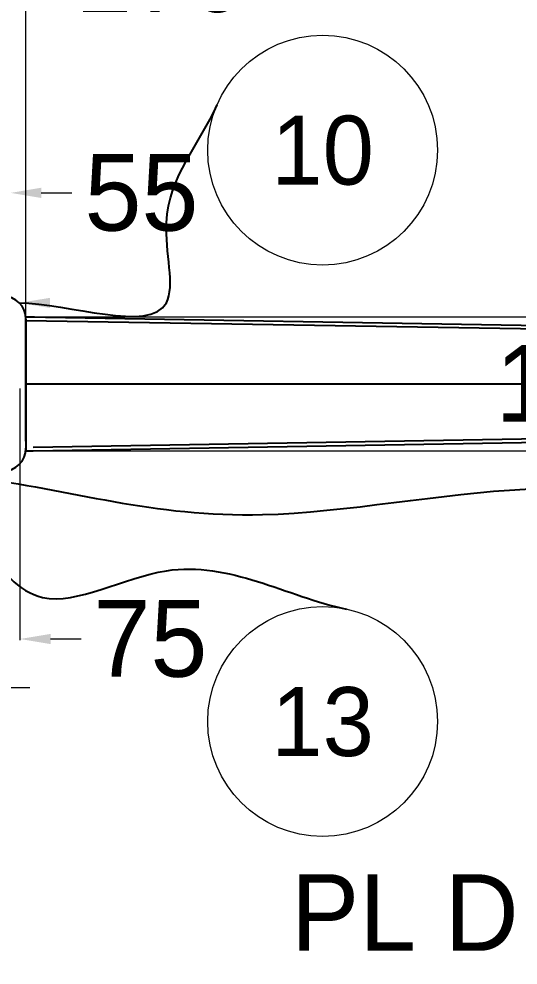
# Model space of a CAD drawing. Header units: centimetres. Extents: x 14 to 66415, y 14 to 43040.
# Drawn here: x 23751 to 25055, y 36318 to 38788 of the extents above; entities that cross this region are included whole.
import ezdxf
from ezdxf.enums import TextEntityAlignment as Align

# ---------------------------------------------------------------- set-up
doc = ezdxf.new("R2010")
doc.units = ezdxf.units.CM
doc.header["$LTSCALE"] = 10
doc.header["$MEASUREMENT"] = 0
doc.layers.get('DEFPOINTS').update_dxf_attribs({"color": 2, "linetype": 'CONTINUOUS'})
for name, color, linetype in [('ACERO1', 144, 'CONTINUOUS'), ('DIMENCIONES', 252, 'CONTINUOUS'), ('EXTERNO', 131, 'CONTINUOUS'), ('TEXT', 7, 'CONTINUOUS'), ('TEXTOS', 7, 'CONTINUOUS')]:
    doc.layers.add(name, color=color, linetype=linetype)
doc.styles.get("Standard").update_dxf_attribs({"font": ''})
doc.styles.get('Standard').set_extended_font_data('Zurich Ex BT')
doc.dimstyles.get("Standard").update_dxf_attribs({"dimtxt": 200, "dimasz": 80, "dimexe": 3, "dimexo": 10, "dimgap": 0.09, "dimtad": 0, "dimtih": 1, "dimtoh": 1, "dimzin": 0, "dimdsep": 46, "dimtxsty": 'Standard', "dimcen": 0.09, "dimclrd": 256, "dimclre": 256, "dimclrt": 256, "dimadec": 0, "dimazin": 0, "dimtfac": 1, "dimtofl": 0, "dimtmove": 0, "dimatfit": 3, "dimfxl": 0, "dimtolj": 1, "dimtzin": 0, "dimlwd": 0, "dimlwe": 0, "dimarcsym": 0})

# ---------------------------------------------------------------- blocks, each defined once
blk = doc.blocks.new('*D114')
at = {"layer": 'DEFPOINTS', "color": 0}
for p in [(23729.7, 38334.1), (23619.7, 38064.5), (23729.7, 37836)]:
    blk.add_point(p, dxfattribs=at)
at = {"layer": 'DIMENCIONES', "lineweight": 0}
for p, q in [((23539.7, 38334.1), (23459.7, 38334.1)), ((23619.7, 38074.5), (23619.7, 38337.1)), ((23729.7, 37846), (23729.7, 38337.1)), ((23809.7, 38334.1), (23889.7, 38334.1))]:
    blk.add_line(p, q, dxfattribs=at)
at = {"layer": 'DIMENCIONES'}
for points in [[(23539.7, 38347.5), (23539.7, 38320.8), (23619.7, 38334.1)], [(23809.7, 38347.5), (23809.7, 38320.8), (23729.7, 38334.1)]]:
    blk.add_solid(points, dxfattribs=at)
at = {"layer": 'DIMENCIONES', "insert": (24071.4, 38334.1), "char_height": 200, "attachment_point": 5}
blk.add_mtext('\\A1;55', dxfattribs=at)
blk = doc.blocks.new('*D115')
at = {"layer": 'DEFPOINTS', "color": 0}
for p in [(23754.2, 37833.2), (23604.2, 37642.4), (23604.2, 37169.5)]:
    blk.add_point(p, dxfattribs=at)
at = {"layer": 'DIMENCIONES', "lineweight": 0}
for p, q in [((23754.2, 37823.2), (23754.2, 37166.5)), ((23604.2, 37632.4), (23604.2, 37166.5)), ((23524.2, 37169.5), (23444.2, 37169.5)), ((23834.2, 37169.5), (23914.2, 37169.5))]:
    blk.add_line(p, q, dxfattribs=at)
at = {"layer": 'DIMENCIONES'}
for points in [[(23524.2, 37182.8), (23524.2, 37156.2), (23604.2, 37169.5)], [(23834.2, 37182.8), (23834.2, 37156.2), (23754.2, 37169.5)]]:
    blk.add_solid(points, dxfattribs=at)
at = {"layer": 'DIMENCIONES', "insert": (24094.7, 37169.5), "char_height": 200, "attachment_point": 5}
blk.add_mtext('\\A1;75', dxfattribs=at)
blk = doc.blocks.new('*D116')
at = {"layer": 'DEFPOINTS', "color": 0}
for p in [(23549.7, 37605), (23619.7, 37605), (23549.7, 37042.8)]:
    blk.add_point(p, dxfattribs=at)
at = {"layer": 'DIMENCIONES', "lineweight": 0}
for p, q in [((23549.7, 37595), (23549.7, 37039.8)), ((23619.7, 37595), (23619.7, 37039.8)), ((23469.7, 37042.8), (23389.7, 37042.8)), ((23699.7, 37042.8), (23779.7, 37042.8))]:
    blk.add_line(p, q, dxfattribs=at)
at = {"layer": 'DIMENCIONES'}
for points in [[(23469.7, 37056.1), (23469.7, 37029.4), (23549.7, 37042.8)], [(23699.7, 37056.1), (23699.7, 37029.4), (23619.7, 37042.8)]]:
    blk.add_solid(points, dxfattribs=at)
at = {"layer": 'DIMENCIONES', "insert": (23206.2, 37042.8), "char_height": 200, "attachment_point": 5}
blk.add_mtext('\\A1;35', dxfattribs=at)
blk = doc.blocks.new('*D118')
at = {"layer": 'DEFPOINTS', "color": 0}
for p in [(23769.7, 38010.8), (23769.7, 37660.8), (25218.5, 37660.8)]:
    blk.add_point(p, dxfattribs=at)
at = {"layer": 'DIMENCIONES', "lineweight": 0}
for p, q in [((25218.5, 38090.8), (25218.5, 38170.8)), ((23779.7, 38010.8), (25221.5, 38010.8)), ((23779.7, 37660.8), (25221.5, 37660.8)), ((25218.5, 37580.8), (25218.5, 37500.8))]:
    blk.add_line(p, q, dxfattribs=at)
at = {"layer": 'DIMENCIONES'}
for points in [[(25205.2, 38090.8), (25231.9, 38090.8), (25218.5, 38010.8)], [(25205.2, 37580.8), (25231.9, 37580.8), (25218.5, 37660.8)]]:
    blk.add_solid(points, dxfattribs=at)
at = {"layer": 'DIMENCIONES', "insert": (25218.5, 37835.8), "char_height": 200, "attachment_point": 5}
blk.add_mtext('\\A1;175', dxfattribs=at)
blk = doc.blocks.new('*D119')
at = {"layer": 'DEFPOINTS', "color": 0}
for p in [(23769.7, 38905), (23429.7, 37835.8), (23769.7, 37835.8)]:
    blk.add_point(p, dxfattribs=at)
at = {"layer": 'DIMENCIONES', "lineweight": 0}
for p, q in [((23429.7, 37845.8), (23429.7, 38908)), ((23509.7, 38905), (23689.7, 38905)), ((23769.7, 37845.8), (23769.7, 38908)), ((23769.7, 38905), (23849.7, 38905))]:
    blk.add_line(p, q, dxfattribs=at)
at = {"layer": 'DIMENCIONES'}
for points in [[(23509.7, 38918.3), (23509.7, 38891.6), (23429.7, 38905)], [(23689.7, 38918.3), (23689.7, 38891.6), (23769.7, 38905)]]:
    blk.add_solid(points, dxfattribs=at)
at = {"layer": 'DIMENCIONES', "insert": (24121, 38905), "char_height": 200, "attachment_point": 5}
blk.add_mtext('\\A1;170', dxfattribs=at)
blk = doc.blocks.new('*D121')
at = {"layer": 'DEFPOINTS', "color": 0}
for p in [(23769.7, 38905), (23769.7, 37835.8), (29442.4, 37835.8)]:
    blk.add_point(p, dxfattribs=at)
at = {"layer": 'DIMENCIONES', "lineweight": 0}
for p, q in [((23769.7, 37845.8), (23769.7, 38908)), ((23849.7, 38905), (26221.7, 38905)), ((29362.4, 38905), (26990.4, 38905)), ((29442.4, 37845.8), (29442.4, 38908))]:
    blk.add_line(p, q, dxfattribs=at)
at = {"layer": 'DIMENCIONES'}
for points in [[(23849.7, 38918.3), (23849.7, 38891.6), (23769.7, 38905)], [(29362.4, 38918.3), (29362.4, 38891.6), (29442.4, 38905)]]:
    blk.add_solid(points, dxfattribs=at)
at = {"layer": 'DIMENCIONES', "insert": (26606.1, 38905), "char_height": 200, "attachment_point": 5}
blk.add_mtext('\\A1;2830', dxfattribs=at)

msp = doc.modelspace()

# ---------------------------------------------------------------- linework, layer by layer
at = {"layer": 'ACERO1'}
for p, q in [((23769.547, 38001.273), (28096.876, 37928.877)), ((23769.706, 38010.792), (28096.876, 37938.399)), ((23769.706, 38004.492), (23769.706, 37835.792)), ((23769.706, 37685.792), (23769.706, 37835.792)), ((23769.706, 37835.792), (23769.706, 37667.552)), ((23769.706, 37835.792), (28067.885, 37835.792)), ((23788.866, 37835.792), (28096.876, 37835.792)), ((23788.421, 37670.311), (28096.876, 37742.622)), ((23788.581, 37660.792), (28096.876, 37733.101))]:
    msp.add_line(p, q, dxfattribs=at)
for centre, start, end in [((23709.706, 38004.492), 0, 90), ((23709.706, 37667.552), 270, 0)]:
    msp.add_arc(centre, 60, start, end, dxfattribs=at)
at = {"layer": 'DIMENCIONES'}
for p, q in [((23769.706, 37835.792), (23769.706, 38010.792)), ((23769.706, 38010.792), (23791.64, 38010.792)), ((23769.706, 37835.792), (23769.706, 37660.792)), ((23769.706, 37660.792), (23788.581, 37660.792))]:
    msp.add_line(p, q, dxfattribs=at)
at = {"layer": 'EXTERNO'}
msp.add_line((23769.706, 37835.792), (23788.866, 37835.792), dxfattribs=at)
at = {"layer": 'TEXT', "lineweight": 5}
for centre in [(24544.326, 38445.749), (24544.326, 36954.017)]:
    msp.add_circle(centre, 300, dxfattribs=at)

# ---------------------------------------------------------------- texts
at = {"layer": 'TEXT', "linetype": 'ByBlock', "lineweight": 5}
msp.add_text('PL DE 9,53', height=200, dxfattribs=at).set_placement((25145.445, 36455.448), align=Align.MIDDLE_CENTER)
at = {"layer": 'TEXTOS', "lineweight": 5}
for s, p in [('10', (24544.326, 38445.749)), ('13', (24544.326, 36954.017))]:
    msp.add_text(s, height=180, dxfattribs=at).set_placement(p, align=Align.MIDDLE)

# ---------------------------------------------------------------- dimensions: what is measured, and where the dimension line sits
at = {"layer": 'DIMENCIONES'}
for base, p1, p2, text, picture, middle in [((23769.706, 38904.96), (23429.706, 37835.792), (23769.706, 37835.792), '170', '*D119', (24120.982, 38904.96)), ((23769.706, 38904.96), (29442.406, 37835.792), (23769.706, 37835.792), '2830', '*D121', (26606.056, 38904.96)), ((23729.706, 38334.119), (23619.706, 38064.492), (23729.706, 37836.022), '55', '*D114', (24071.423, 38334.119)), ((23549.706, 37042.75), (23619.706, 37604.952), (23549.706, 37604.952), '35', '*D116', (23206.226, 37042.75))]:
    dim = msp.add_linear_dim(base=base, p1=p1, p2=p2, text=text, dimstyle='Standard', override={"dimtxt": 200}, dxfattribs=at)
    dim.commit()
    dim.dimension.update_dxf_attribs({"geometry": picture, "text_midpoint": middle})
dim = msp.add_linear_dim(base=(25218.537, 37660.792), p1=(23769.706, 38010.792), p2=(23769.706, 37660.792), angle=90, text='175', dimstyle='Standard', override={"dimtxt": 200}, dxfattribs=at)
dim.commit()
dim.dimension.update_dxf_attribs({"geometry": '*D118', "text_midpoint": (25218.537, 37835.792)})
dim = msp.add_linear_dim(base=(23604.157, 37169.494), p1=(23754.157, 37833.2), p2=(23604.157, 37642.36), text='75', dimstyle='Standard', override={"dimtxt": 200}, dxfattribs=at)
dim.commit()
dim.dimension.update_dxf_attribs({"geometry": '*D115', "text_midpoint": (24094.721, 37169.494), "dimtype": 160})

# ---------------------------------------------------------------- leaders
at = {"layer": 'TEXTOS', "path_type": 1}
for points, override in [([(23752.132, 38046.919), (24136.463, 38046.919), (24136.463, 38256.328), (24268.678, 38564.146)], {"dimgap": 0.09, "dimtad": 0}), ([(23633.985, 37592.294), (24387.59, 37494.268), (25531.249, 37384.536), (25612.326, 37022.821), (26477.705, 36655.274)], {"dimasz": 20, "dimgap": 0.09, "dimtad": 0}), ([(23520.157, 37626.252), (23813.056, 37278.196), (24136.322, 37347.647), (24606.822, 37247.435)], {"dimasz": 20, "dimgap": 0.09, "dimtad": 0})]:
    msp.add_leader(points, dimstyle='Standard', override=override, dxfattribs=at)

doc.saveas('drawing.dxf')
